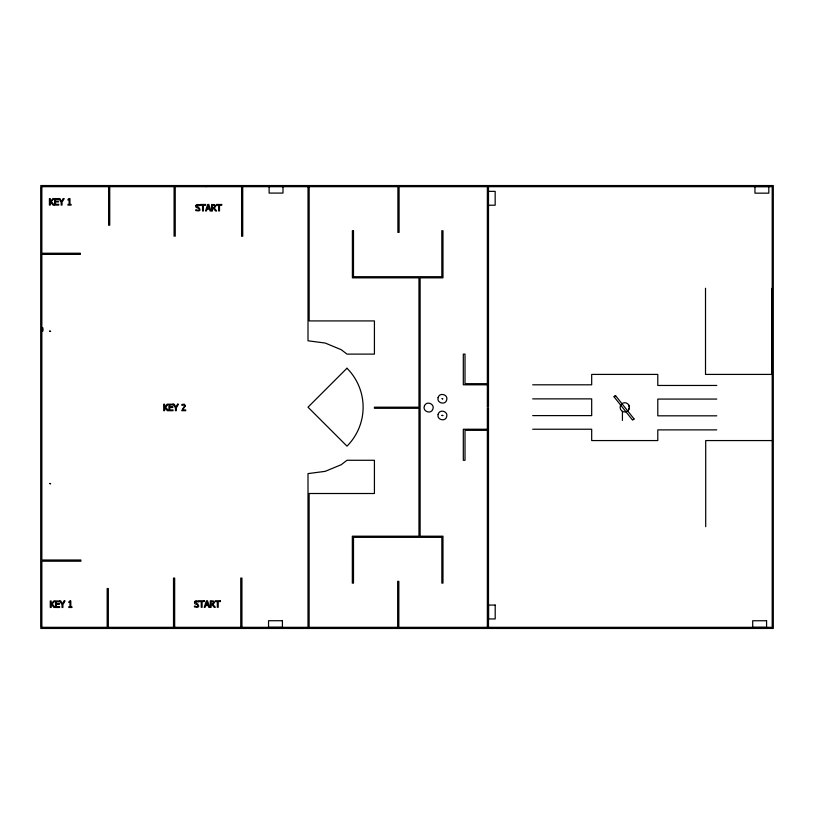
<?xml version="1.0" encoding="UTF-8"?>
<svg xmlns="http://www.w3.org/2000/svg" width="814" height="814" viewBox="0 0 814 814"><rect width="100%" height="100%" fill="white"/><g stroke="black" fill="none" stroke-linecap="round" stroke-linejoin="round"><path stroke-width="1.22" d="M628.744 409.656L629.354 407.366L628.744 405.036M614.092 396.764L615.537 395.614L634.055 418.925L633.546 419.322L632.559 420.105L614.051 396.794L615.547 395.604M633.434 419.413L634.014 418.956M40.7 185.551L773.3 185.551L773.3 628.449L40.7 628.449M488.492 191.351L495.166 191.351L495.166 205.22L488.492 205.22M174.084 236.243L174.084 186.691L109.737 186.691L109.737 225.224L108.608 225.224L108.608 186.691L40.7 186.691L40.7 627.319L107.173 627.319L107.173 588.522L108.333 588.522L108.333 627.319L173.504 627.319L173.504 578.062L174.674 578.062L174.674 628.449M41.85 327.95L42.989 327.95L42.989 330.962L41.85 330.962M772.201 374.409L705.514 374.409L705.514 288.258M488.492 384.808L463.308 384.808L463.308 354.11L465.008 354.11L465.008 383.679L487.352 383.679L487.352 186.691L399.084 186.691L399.084 232.397L397.904 232.397L397.904 186.691L242.735 186.691L242.735 236.263L241.595 236.263L241.595 186.691L175.234 186.691L175.234 236.243M532.702 384.808L591.686 384.808L591.686 374.409L657.793 374.409L657.793 385.46L716.778 385.46M532.702 398.87L591.686 398.87L591.686 415.608L532.702 415.608M716.778 399.074L657.793 399.074L657.793 415.822L716.778 415.822M488.492 407.611L488.492 627.319M488.492 429.232L463.308 429.232L463.308 460.276L465.008 460.276L465.008 430.341L487.352 430.341L487.352 627.319M532.702 429.232L591.686 429.232L591.686 440.567L657.793 440.567L657.793 429.884L716.778 429.884M772.201 440.567L705.707 440.567L705.707 526.719M174.674 627.319L308.007 627.319L308.007 473.606L325.193 471.347L341.219 464.713L346.988 460.276L374.42 460.276L374.42 493.508L309.117 493.508L309.117 627.319L397.659 627.319L397.659 581.349L398.84 581.349L398.84 627.319L772.201 627.319L772.201 186.691L488.492 186.691L488.492 406.461L487.352 406.318M772.008 288.258L772.008 374.409M622.425 411.345L622.425 420.411M487.352 384.808L487.352 406.471M487.352 407.611L487.352 429.232M309.157 186.691L309.157 320.919L374.42 320.919L374.42 354.11L346.988 354.11L341.219 349.684L325.193 343.05L308.007 340.791L308.007 186.691M241.931 628.449L241.931 578.062L240.751 578.062L240.751 627.319M206.074 185.551L206.074 186.691M41.85 186.691L41.85 253.235L80.383 253.235L80.383 254.385L41.85 254.385L41.85 560.012L80.901 560.012L80.901 561.202L41.85 561.202L41.85 627.319M629.202 408.536A4.619 4.619 0 0 1 621.764 410.887A4.619 4.619 0 0 1 622.781 403.154A4.619 4.619 0 0 1 629.364 407.346M195.828 205.83C195.034 208.577 199.725 207.316 199.165 209.686C198.301 211.803 195.218 208.13 195.736 210.572C203.022 212.047 199.369 207.784 196.774 205.708C197.578 203.724 200.488 207.132 199.898 204.772L197.1 204.487A2.066 2.066 0 0 0 196.133 205.169L195.828 205.83M194.515 602.167C193.732 604.904 198.413 603.652 197.853 606.023C196.998 608.129 193.915 604.466 194.434 606.908C201.709 608.384 198.056 604.11 195.472 602.034C196.276 600.06 199.176 603.459 198.596 601.108L195.798 600.824A2.066 2.066 0 0 0 194.821 601.505L194.515 602.167M185.439 405.85L182.519 409.941L185.714 409.941L185.714 410.694L181.705 410.694L184.554 405.891L183.883 404.884L181.888 405.382L181.848 404.456L184.32 404.182L185.439 405.85M49.685 331.135L50.57 331.379L49.685 331.135M49.685 483.485L50.57 483.719L49.685 483.485M438.105 397.619C436.416 403.093 445.441 405.514 446.713 399.928C448.402 394.454 439.377 392.033 438.105 397.619M438.136 414.336C436.446 419.78 445.431 422.181 446.693 416.626C448.372 411.182 439.397 408.781 438.136 414.336M442.124 398.697L442.704 398.85L442.124 398.697M442.012 415.374L442.816 415.588L442.012 415.374M215.659 206.237L214.316 208.14L216.626 210.958L215.507 210.958L213.441 208.384L212.464 208.384L212.464 210.958L211.599 210.958L211.599 204.477L214.57 204.64L215.659 206.237M214.357 602.564L213.003 604.466L215.313 607.295L214.194 607.295L212.139 604.71L211.152 604.71L211.152 607.295L210.287 607.295L210.287 600.803L213.268 600.966L214.357 602.564M214.754 206.298L214.163 207.499L212.464 207.662L212.464 205.209L214.347 205.433L214.754 206.298M213.451 602.635L212.851 603.825L211.152 603.998L211.152 601.546L213.044 601.77L213.451 602.635M69.271 198.575L67.938 199.481L67.938 200.071L69.109 200.071L69.109 204.426L67.938 204.426L67.938 205.087L71.103 205.087L71.103 204.426L69.953 204.426L69.953 198.575L69.271 198.575M70.136 600.966L68.803 601.872L68.803 602.462L69.973 602.462L69.973 606.817L68.803 606.817L68.803 607.478L71.968 607.478L71.968 606.817L70.808 606.817L70.808 600.966L70.136 600.966M424.44 405.871C422.039 411.162 430.82 414.753 432.814 409.289C435.215 403.988 426.434 400.407 424.44 405.871M207 209.147L206.42 210.958L205.545 210.958L207.733 204.477L208.791 204.477L210.979 210.958L210.073 210.958L209.483 209.147L207 209.147M205.698 605.484L205.108 607.295L204.233 607.295L206.42 600.803L207.489 600.803L209.676 607.295L208.76 607.295L208.18 605.484L205.698 605.484M208.242 205.352L207.244 208.415L209.249 208.415L208.242 205.352M206.939 601.688L205.932 604.741L207.936 604.741L206.939 601.688M63.299 198.596L61.599 201.455L59.931 198.596L58.974 198.596L61.162 202.299L61.162 205.087L62.027 205.087L62.027 202.208L64.214 198.596L63.299 198.596M177.584 404.202L175.885 407.061L174.216 404.202L173.25 404.202L175.448 407.906L175.448 410.694L176.312 410.694L176.312 407.814L178.5 404.202L177.584 404.202M64.164 600.986L62.464 603.846L60.796 600.986L59.839 600.986L62.027 604.7L62.027 607.478L62.892 607.478L62.892 604.609L65.079 600.986L64.164 600.986M50.661 202.065L50.285 205.087L49.42 205.087L49.42 198.596L50.285 198.596L50.285 201.577L52.941 198.596L53.999 198.596L51.313 201.496L54.151 205.087L53.032 205.087L50.661 202.065M164.947 407.672L164.57 410.694L163.706 410.694L163.706 404.202L164.57 404.202L164.57 407.183L167.226 404.202L168.274 404.202L165.598 407.102L168.437 410.694L167.318 410.694L164.947 407.672M51.526 604.456L51.15 607.478L50.285 607.478L50.285 600.986L51.15 600.986L51.15 603.968L53.805 600.986L54.864 600.986L52.177 603.886L55.016 607.478L53.897 607.478L51.526 604.456M346.968 368.233L308.007 407.193L346.988 446.143A55.077 55.077 0 0 0 346.968 368.243M282.987 186.406L269.119 186.406L269.119 193.081L282.987 193.081L282.987 186.406M768.813 186.487L754.944 186.487L754.944 193.162L768.813 193.162L768.813 186.487M58.73 198.596L54.67 198.596L54.67 205.087L58.73 205.087L58.73 204.314L55.535 204.314L55.535 201.903L58.506 201.903L58.506 201.139L55.535 201.139L55.535 199.359L58.73 199.359L58.73 198.596M205.596 204.477L200.376 204.477L200.376 205.24L202.554 205.24L202.554 210.958L203.419 210.958L203.419 205.24L205.596 205.24L205.596 204.477M221.693 204.477L216.473 204.477L216.473 205.24L218.651 205.24L218.651 210.958L219.515 210.958L219.515 205.24L221.693 205.24L221.693 204.477M353.49 230.728L352.391 230.728L352.391 277.849L418.966 277.849L418.966 407.193L374.42 407.193L374.42 408.302L418.966 408.302L418.966 536.192L352.33 536.192L352.33 583.119L353.5 583.119L353.5 537.342L441.839 537.342L441.839 583.109L442.979 583.129L442.979 536.192L420.126 536.192L420.126 277.849L442.979 277.849L442.979 230.728L441.829 230.728L441.829 276.699L353.49 276.699L353.49 230.728M173.016 404.202L168.956 404.202L168.956 410.694L173.016 410.694L173.016 409.92L169.821 409.92L169.821 407.509L172.792 407.509L172.792 406.746L169.821 406.746L169.821 404.965L173.016 404.965L173.016 404.202M204.283 600.803L199.064 600.803L199.064 601.577L201.241 601.577L201.241 607.295L202.106 607.295L202.106 601.577L204.283 601.577L204.283 600.803M220.391 600.803L215.171 600.803L215.171 601.577L217.348 601.577L217.348 607.295L218.213 607.295L218.213 601.577L220.391 601.577L220.391 600.803M59.595 600.986L55.535 600.986L55.535 607.478L59.595 607.478L59.595 606.705L56.4 606.705L56.4 604.303L59.371 604.303L59.371 603.53L56.4 603.53L56.4 601.75L59.595 601.75L59.595 600.986M495.197 605.067L488.522 605.067L488.522 618.935L495.197 618.935L495.197 605.067M282.417 620.726L268.539 620.726L268.539 627.401L282.417 627.401L282.417 620.726M766.574 620.746L752.706 620.746L752.706 627.421L766.574 627.421L766.574 620.746"/></g></svg>
